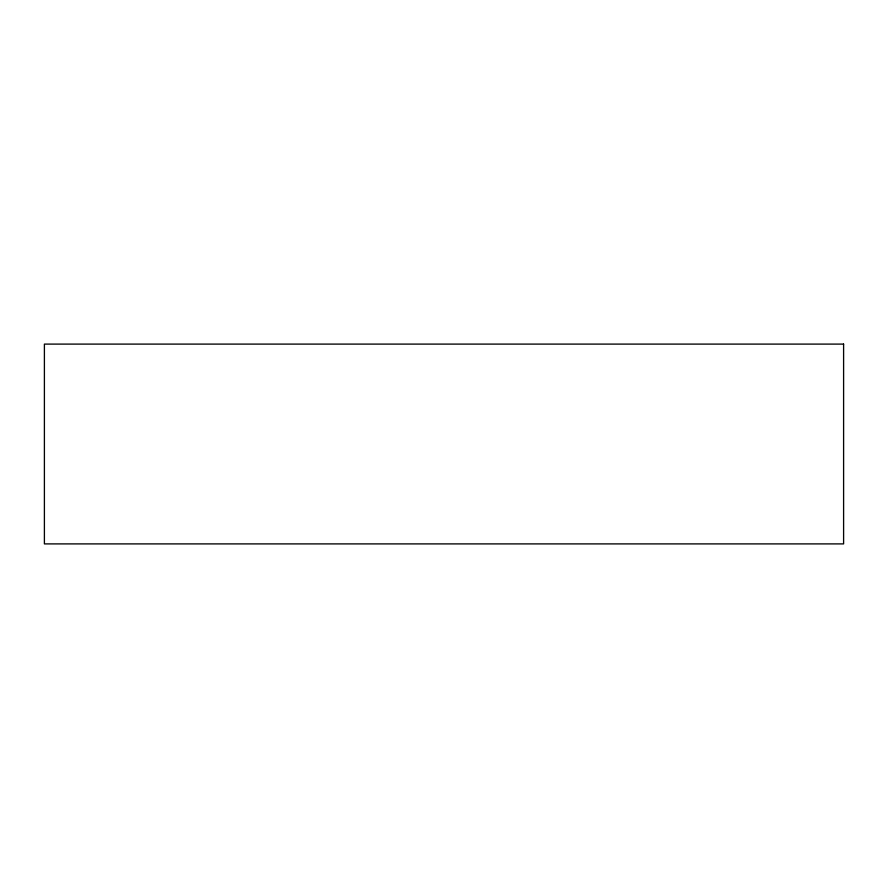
<?xml version="1.0" encoding="UTF-8"?>
<svg xmlns="http://www.w3.org/2000/svg" width="888" height="888" viewBox="0 0 888 888"><rect width="100%" height="100%" fill="white"/><g stroke="black" fill="none" stroke-linecap="round" stroke-linejoin="round"><path stroke-width="1.33" d="M843.6 344.1L44.4 344.1L44.4 543.9L843.6 543.9L843.6 344.1"/></g></svg>
